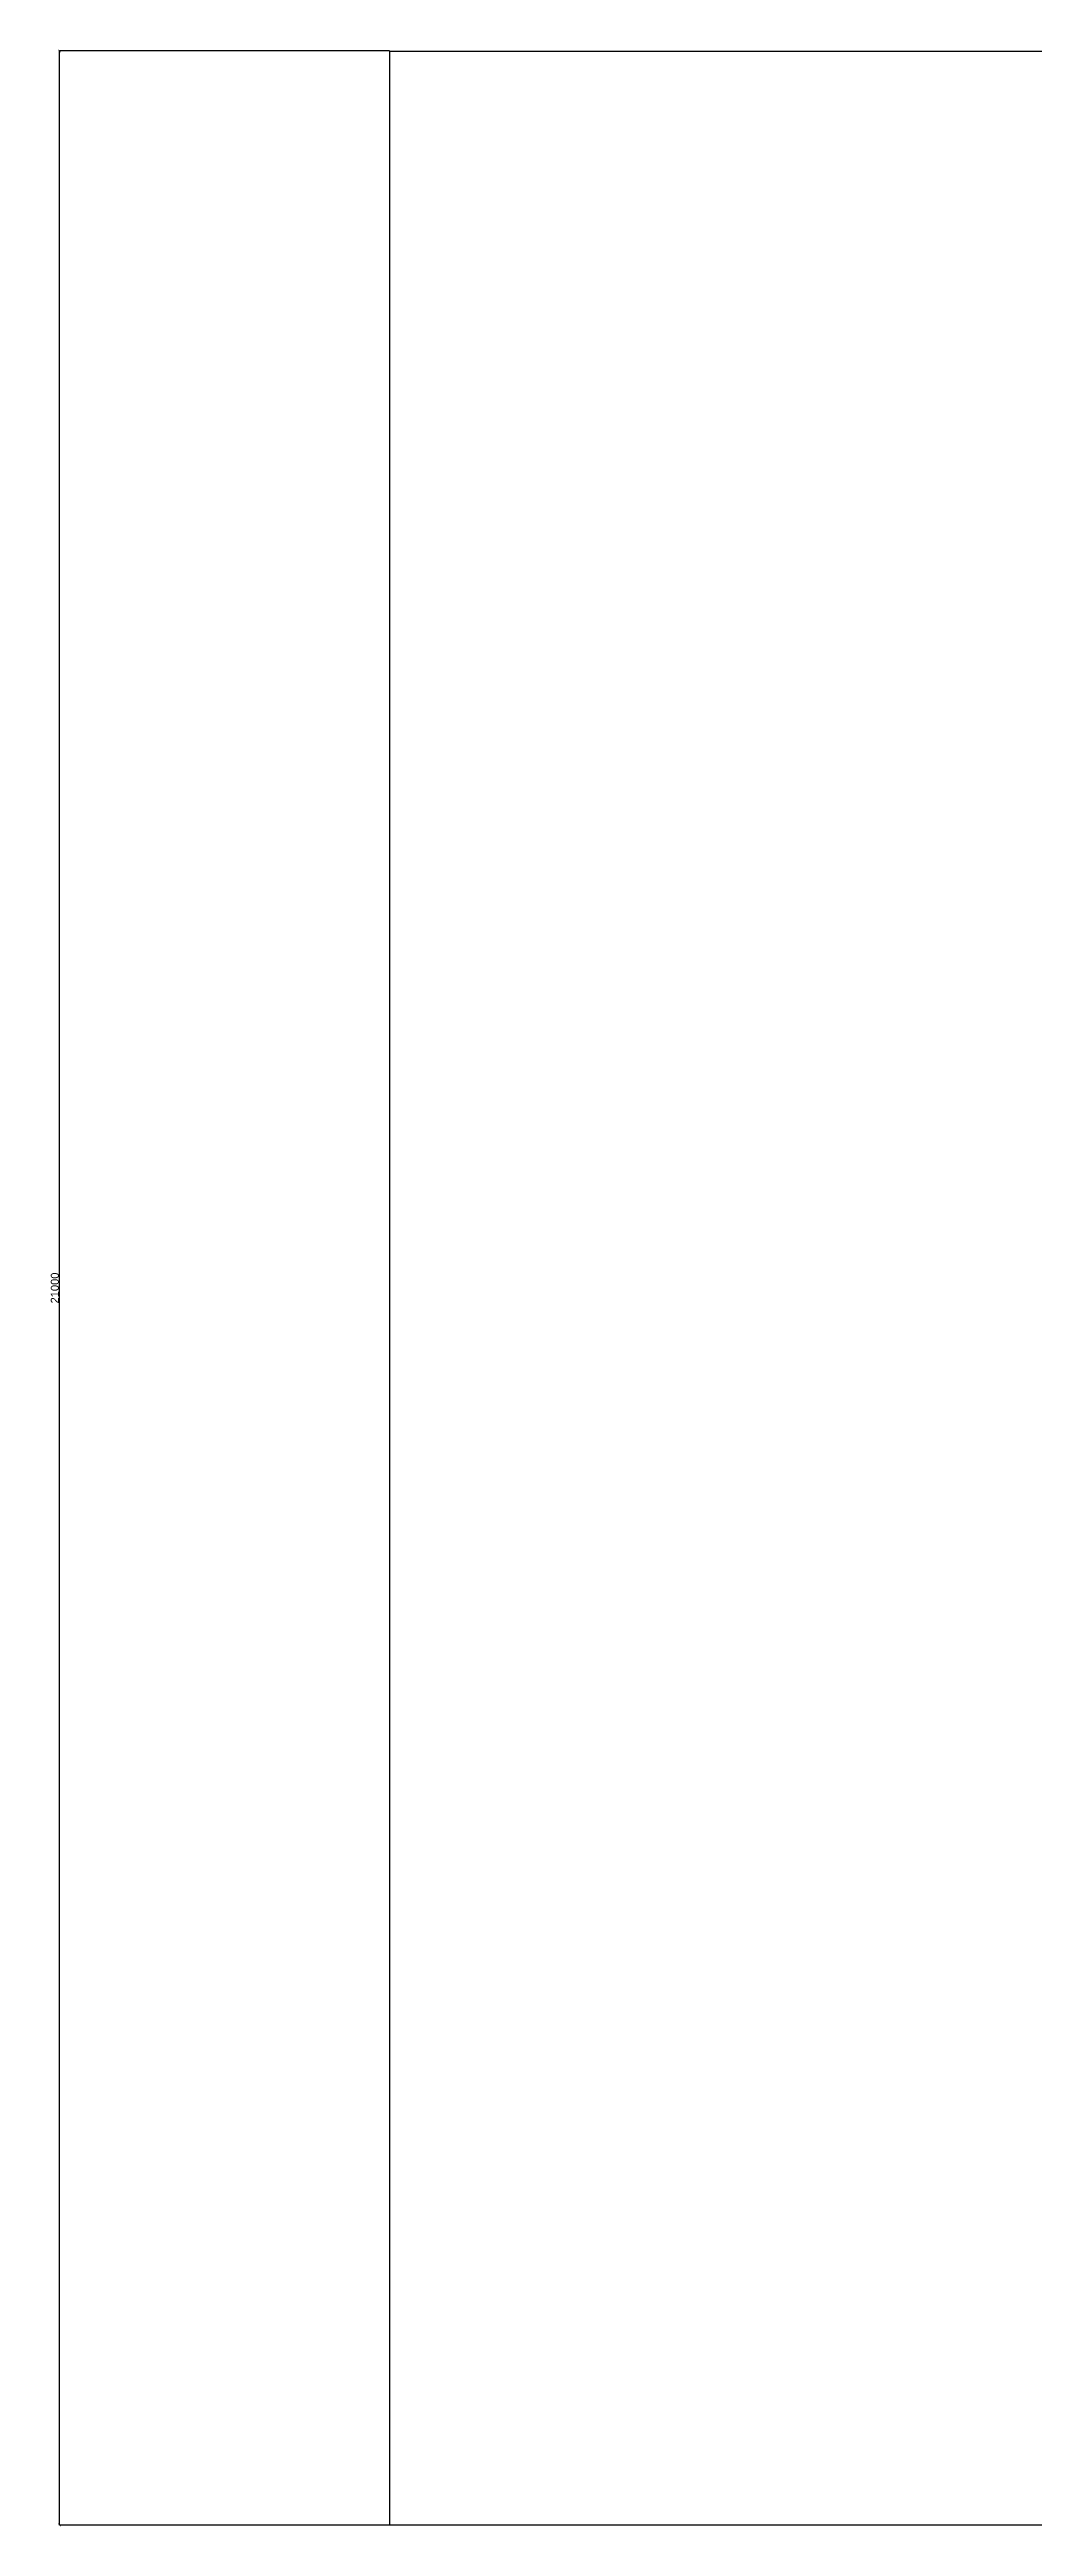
# Model space of a CAD drawing. Header units: millimetres. Extents: x -152054 to 94068, y -14280 to 90567.
# Drawn here: x 8364 to 16713, y 32559 to 53583 of the extents above; entities that cross this region are included whole.
import ezdxf

# ---------------------------------------------------------------- set-up
doc = ezdxf.new("R2010")
doc.units = ezdxf.units.MM
doc.styles.get("Standard").update_dxf_attribs({"font": 'arial.ttf'})
doc.dimstyles.new('ISO-25', dxfattribs={"dimtxt": 67.5, "dimasz": 22.5, "dimexe": 1.25, "dimexo": 0.625, "dimgap": 5.63, "dimtad": 1, "dimtoh": 1, "dimdec": 0, "dimtxsty": 'Standard', "dimblk": 'ARCHTICK', "dimcen": 2.5, "dimclrd": 40, "dimclre": 40, "dimclrt": 1, "dimadec": 0, "dimazin": 0, "dimtfac": 1, "dimtdec": 0, "dimtmove": 0, "dimatfit": 3, "dimldrblk": 'BOXFILLED', "dimfxl": 1, "dimarcsym": 0})
picture_1 = doc.add_image_def('image1.jpg', size_in_pixel=(4961, 3509))

# ---------------------------------------------------------------- blocks, each defined once
blk = doc.blocks.new('_ArchTick')
at = {"color": 0, "linetype": 'ByBlock', "const_width": 0.15}
blk.add_lwpolyline([(-0.5, -0.5), (0.5, 0.5)], dxfattribs=at)
blk = doc.blocks.new('*D32')
at = {"color": 40, "lineweight": -2, "transparency": 16777216}
for p, q in [((11250, 53571), (8448, 53571)), ((8449, 32571), (8449, 53571)), ((11250, 32571), (8448, 32571))]:
    blk.add_line(p, q, dxfattribs=at)
at = {"layer": 'Defpoints', "color": 0, "transparency": 16777216}
for p in [(8449, 53571), (11251, 53571), (11251, 32571)]:
    blk.add_point(p, dxfattribs=at)
at = {"color": 40, "lineweight": -2, "transparency": 16777216, "xscale": 22.5, "yscale": 22.5, "zscale": 22.5}
for p, rotation in [((8449, 53571), 90), ((8449, 32571), 270)]:
    blk.add_blockref('_ArchTick', p, dxfattribs=dict(at, rotation=rotation))
at = {"color": 1, "transparency": 16777216, "insert": (8409, 43071), "char_height": 67.5, "attachment_point": 5, "rotation": 90}
blk.add_mtext('21000', dxfattribs=at)
blk = doc.blocks.new('_BoxFilled')
at = {"color": 0, "linetype": 'ByBlock', "lineweight": -2}
blk.add_line((-0.5, 0), (-1, 0), dxfattribs=at)
at = {"color": 0, "linetype": 'ByBlock'}
blk.add_solid([(-0.5, 0.5), (0.5, 0.5), (-0.5, -0.5), (0.5, -0.5)], dxfattribs=at)

msp = doc.modelspace()

# ---------------------------------------------------------------- dimensions: what is measured, and where the dimension line sits
dim = msp.add_linear_dim(base=(8448.8, 53570.9), p1=(11250.8, 32571.2), p2=(11250.8, 53570.9), angle=90, dimstyle='ISO-25')
dim.commit()
dim.dimension.update_dxf_attribs({"geometry": '*D32', "text_midpoint": (8408.7, 43071.1)})

# ---------------------------------------------------------------- pictures from other files: only their frames are drawn
image = msp.add_image(picture_1, insert=(11250.8, 32571.2), size_in_units=(29689.2, 20999.7))
image.dxf.flags = 7

doc.saveas('drawing.dxf')
